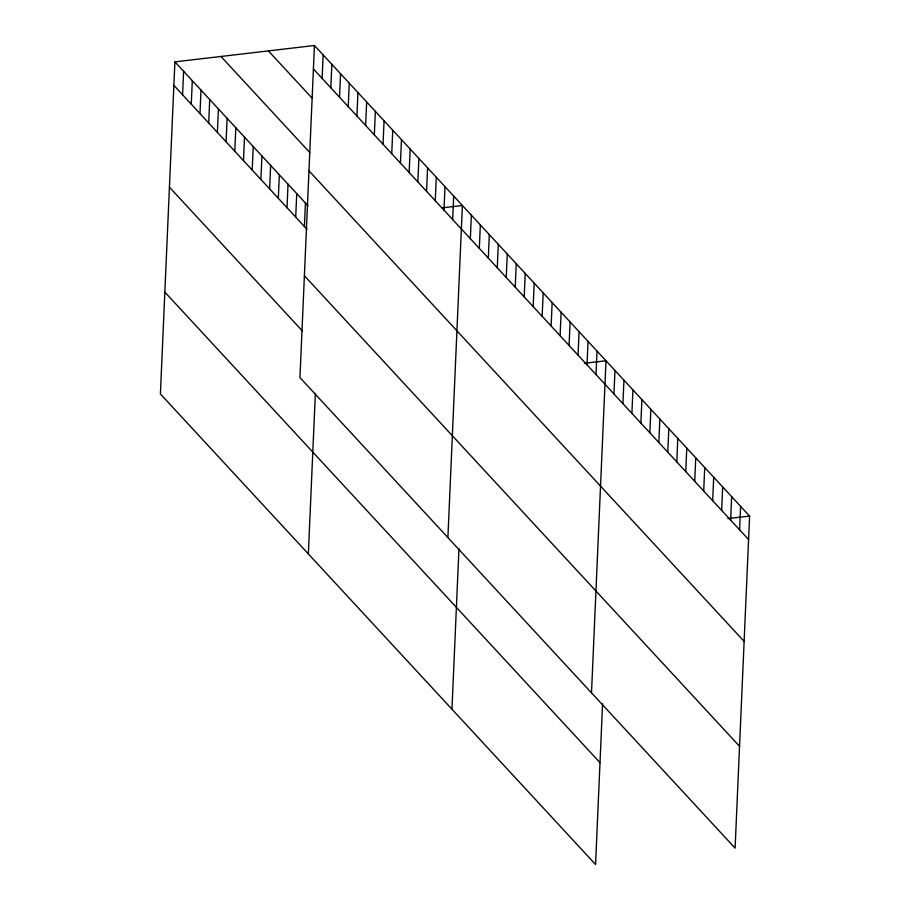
<?xml version="1.0" encoding="UTF-8"?>
<svg xmlns="http://www.w3.org/2000/svg" width="910" height="910" viewBox="0 0 910 910"><rect width="100%" height="100%" fill="white"/><g stroke="black" fill="none" stroke-linecap="round" stroke-linejoin="round"><path stroke-width="1.36" d="M314.439 45.5L299.947 377.582L735.098 848.131L749.601 516.061L314.439 45.5L174.902 61.869L160.399 393.939L595.561 864.5L602.568 703.908M182.58 94.754L183.604 71.276M191.282 104.161L192.306 80.683M199.984 113.579L201.008 90.101M208.686 122.987L209.71 99.508M217.388 132.405L218.411 108.916M226.089 141.812L227.113 118.334M234.791 151.219L235.815 127.741M243.493 160.638L244.517 137.148M252.195 170.045L253.23 146.567M260.908 179.452L261.932 155.974M269.61 188.87L270.634 165.381M278.312 198.278L279.336 174.8M287.014 207.685L288.038 184.207M295.716 217.103L296.74 193.614M304.418 226.51L305.441 203.032M322.117 78.397L323.141 54.907M308.353 553.928L315.361 393.336M330.819 87.804L331.854 64.326M339.532 97.211L340.556 73.733M348.234 106.629L349.258 83.14M356.936 116.036L357.96 92.558M365.638 125.444L366.662 101.965M374.34 134.862L375.364 111.373M383.042 144.269L384.065 120.791M391.744 153.676L392.767 130.198M400.445 163.095L401.469 139.617M409.147 172.502L410.183 149.024M417.861 181.909L418.884 158.431M426.562 191.327L427.586 167.85M435.264 200.735L436.288 177.257M443.966 210.153L444.99 186.664M452.668 219.56L453.692 196.082M447.902 537.571L462.394 205.489L442.078 207.867M470.345 238.67L471.369 215.192M451.951 709.22L458.97 548.616M479.32 248.385L480.343 224.895M488.295 258.087L489.318 234.609M497.269 267.79L498.293 244.312M506.244 277.493L507.268 254.015M515.219 287.196L516.243 263.718M524.194 296.91L525.218 273.421M533.169 306.613L534.193 283.135M542.144 316.316L543.179 292.838M551.119 326.019L552.154 302.541M560.094 335.722L561.129 312.244M569.068 345.436L570.104 321.947M578.043 355.139L579.078 331.661M587.03 364.842L588.053 341.364M596.005 374.545L597.028 351.067M591.5 692.851L606.003 360.769L584.334 363.317M613.954 393.962L614.978 370.472M622.929 403.665L623.953 380.187M631.904 413.367L632.928 389.889M640.879 423.07L641.903 399.592M649.854 432.785L650.878 409.295M658.829 442.487L659.852 419.01M667.803 452.19L668.827 428.712M676.778 461.893L677.802 438.415M685.753 471.596L686.777 448.118M694.728 481.31L695.752 457.821M703.703 491.013L704.727 467.535M712.678 500.716L713.702 477.238M721.653 510.419L722.677 486.941M730.628 520.122L731.651 496.644M739.603 529.836L740.626 506.347M727.932 518.598L749.601 516.061M313.415 68.978L748.577 539.539M268.393 50.903L311.914 97.95M220.948 56.465L309.718 152.459M308.968 170.818L744.13 641.379M174.902 61.869L308.058 205.853M173.867 85.347L307.034 229.331M304.395 275.741L739.546 746.302M169.431 187.187L302.586 331.172M164.846 292.11L600.009 762.66"/></g></svg>
